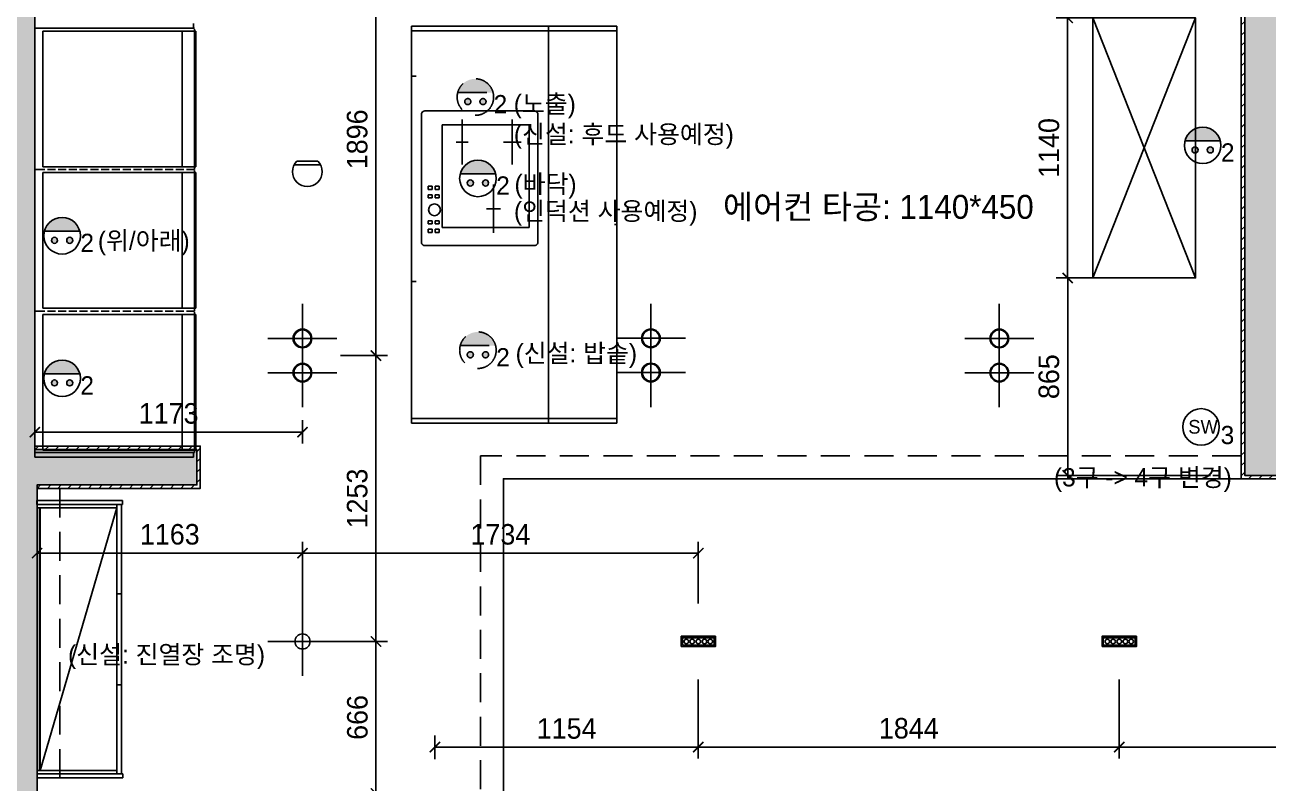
# Model space of a CAD drawing. Header units: millimetres. Extents: x -551172 to 227904, y -3435 to 261611.
# Drawn here: x 172852 to 178298, y 86302 to 89625 of the extents above; entities that cross this region are included whole.
import ezdxf

# ---------------------------------------------------------------- set-up
doc = ezdxf.new("R2010")
doc.units = ezdxf.units.MM
doc.header["$LTSCALE"] = 100
doc.header["$PDMODE"] = 3
doc.linetypes.add('HIDDENX2', pattern=[19.05, 12.7, -6.35])
doc.layers.get('DEFPOINTS').update_dxf_attribs({"color": 248})
for name, color, linetype in [('3TI-CE-LIGHT', 6, 'Continuous'), ('C-LIGHT', 5, 'Continuous'), ('C-LIGHT(IN)', 10, 'HIDDENX2'), ('E-DIM(IN)', 14, 'Continuous'), ('F-HAT', 251, 'Continuous'), ('F-LEVEL', 7, 'Continuous'), ('F-TEXT @ 1', 3, 'Continuous'), ('F-WALL1', 2, 'Continuous'), ('F-WALL2', 3, 'Continuous'), ('전기', 7, 'Continuous')]:
    doc.layers.add(name, color=color, linetype=linetype)
doc.styles.add('YOURNAME', font='HYWULM.TTF')
doc.styles.add('휴먼엑스포', font='Expo M.ttf')
doc.dimstyles.new('YOURNAME-50', dxfattribs={"dimscale": 50, "dimtxt": 1.8, "dimasz": 0.9, "dimexe": 1, "dimexo": 3, "dimgap": 0.7, "dimtad": 1, "dimdec": 0, "dimzin": 0, "dimdsep": 46, "dimtxsty": 'YOURNAME', "dimblk": 'ARCHTICK', "dimcen": 0, "dimclrd": 1, "dimclre": 1, "dimclrt": 7, "dimadec": 0, "dimazin": 0, "dimtfac": 1, "dimtdec": 0, "dimtix": 1, "dimtmove": 2, "dimatfit": 3, "dimldrblk": 'ARCHTICK', "dimfxl": 0, "dimtolj": 1, "dimtzin": 0, "dimarcsym": 0})

# ---------------------------------------------------------------- blocks, each defined once
blk = doc.blocks.new('_ArchTick')
at = {"color": 0, "linetype": 'ByBlock', "const_width": 0.15}
blk.add_lwpolyline([(-0.5, -0.5), (0.5, 0.5)], dxfattribs=at)
blk = doc.blocks.new('*D417')
at = {"layer": 'DEFPOINTS', "color": 0}
for p in [(177646, 86906.3), (179490.1, 86906.3), (177646, 86460)]:
    blk.add_point(p, dxfattribs=at)
at = {"layer": 'E-DIM(IN)', "lineweight": -2}
for p, q in [((177646, 86756.3), (177646, 86410)), ((179490.1, 86756.3), (179490.1, 86410)), ((179490.1, 86460), (177646, 86460))]:
    blk.add_line(p, q, dxfattribs=at)
at = {"layer": 'E-DIM(IN)', "lineweight": -2, "xscale": 45, "yscale": 45, "zscale": 45, "rotation": 180}
blk.add_blockref('_ArchTick', (177646, 86460), dxfattribs=at)
at = {"layer": 'E-DIM(IN)', "lineweight": -2, "xscale": 45, "yscale": 45, "zscale": 45}
blk.add_blockref('_ArchTick', (179490.1, 86460), dxfattribs=at)
at = {"layer": 'E-DIM(IN)', "color": 7, "insert": (178568.1, 86541.8), "char_height": 90, "attachment_point": 5, "style": 'YOURNAME'}
blk.add_mtext('\\A1;1844', dxfattribs=at)
blk = doc.blocks.new('*D418')
at = {"layer": 'DEFPOINTS', "color": 0}
for p in [(175802.1, 86906.3), (177646, 86906.3), (175802.1, 86460)]:
    blk.add_point(p, dxfattribs=at)
at = {"layer": 'E-DIM(IN)', "lineweight": -2}
for p, q in [((175802.1, 86756.3), (175802.1, 86410)), ((177646, 86756.3), (177646, 86410)), ((177646, 86460), (175802.1, 86460))]:
    blk.add_line(p, q, dxfattribs=at)
at = {"layer": 'E-DIM(IN)', "lineweight": -2, "xscale": 45, "yscale": 45, "zscale": 45, "rotation": 180}
blk.add_blockref('_ArchTick', (175802.1, 86460), dxfattribs=at)
at = {"layer": 'E-DIM(IN)', "lineweight": -2, "xscale": 45, "yscale": 45, "zscale": 45}
blk.add_blockref('_ArchTick', (177646, 86460), dxfattribs=at)
at = {"layer": 'E-DIM(IN)', "color": 7, "insert": (176724.1, 86541.8), "char_height": 90, "attachment_point": 5, "style": 'YOURNAME'}
blk.add_mtext('\\A1;1844', dxfattribs=at)
blk = doc.blocks.new('*D419')
at = {"layer": 'DEFPOINTS', "color": 0}
for p in [(175802.1, 86906.3), (174648.6, 86460), (174648.6, 86256.8)]:
    blk.add_point(p, dxfattribs=at)
at = {"layer": 'E-DIM(IN)', "lineweight": -2}
for p, q in [((175802.1, 86756.3), (175802.1, 86410)), ((174648.6, 86406.8), (174648.6, 86510)), ((175802.1, 86460), (174648.6, 86460))]:
    blk.add_line(p, q, dxfattribs=at)
at = {"layer": 'E-DIM(IN)', "lineweight": -2, "xscale": 45, "yscale": 45, "zscale": 45, "rotation": 180}
blk.add_blockref('_ArchTick', (174648.6, 86460), dxfattribs=at)
at = {"layer": 'E-DIM(IN)', "lineweight": -2, "xscale": 45, "yscale": 45, "zscale": 45}
blk.add_blockref('_ArchTick', (175802.1, 86460), dxfattribs=at)
at = {"layer": 'E-DIM(IN)', "color": 7, "insert": (175225.4, 86540.9), "char_height": 90, "attachment_point": 5, "style": 'YOURNAME'}
blk.add_mtext('\\A1;1154', dxfattribs=at)
blk = doc.blocks.new('*D420')
at = {"layer": 'DEFPOINTS', "color": 0}
for p in [(174084.6, 88175.8), (174390, 88175.8), (174068.1, 86922.8)]:
    blk.add_point(p, dxfattribs=at)
at = {"layer": 'E-DIM(IN)', "lineweight": -2}
for p, q in [((174234.6, 88175.8), (174440, 88175.8)), ((174390, 86922.8), (174390, 88175.8)), ((174218.1, 86922.8), (174440, 86922.8))]:
    blk.add_line(p, q, dxfattribs=at)
at = {"layer": 'E-DIM(IN)', "lineweight": -2, "xscale": 45, "yscale": 45, "zscale": 45}
for p, rotation in [((174390, 88175.8), 90), ((174390, 86922.8), 270)]:
    blk.add_blockref('_ArchTick', p, dxfattribs=dict(at, rotation=rotation))
at = {"layer": 'E-DIM(IN)', "color": 7, "insert": (174308.2, 87549.3), "char_height": 90, "attachment_point": 5, "rotation": 90, "style": 'YOURNAME'}
blk.add_mtext('\\A1;1253', dxfattribs=at)
blk = doc.blocks.new('*D421')
at = {"layer": 'DEFPOINTS', "color": 0}
for p in [(174068.1, 86922.8), (174390, 86256.8), (174512.1, 86256.8)]:
    blk.add_point(p, dxfattribs=at)
at = {"layer": 'E-DIM(IN)', "lineweight": -2}
for p, q in [((174218.1, 86922.8), (174440, 86922.8)), ((174390, 86922.8), (174390, 86256.8)), ((174362.1, 86256.8), (174340, 86256.8))]:
    blk.add_line(p, q, dxfattribs=at)
at = {"layer": 'E-DIM(IN)', "lineweight": -2, "xscale": 45, "yscale": 45, "zscale": 45}
for p, rotation in [((174390, 86922.8), 90), ((174390, 86256.8), 270)]:
    blk.add_blockref('_ArchTick', p, dxfattribs=dict(at, rotation=rotation))
at = {"layer": 'E-DIM(IN)', "color": 7, "insert": (174309, 86589.8), "char_height": 90, "attachment_point": 5, "rotation": 90, "style": 'YOURNAME'}
blk.add_mtext('\\A1;666', dxfattribs=at)
blk = doc.blocks.new('*D422')
at = {"layer": 'DEFPOINTS', "color": 0}
for p in [(175802.1, 87310), (174068.1, 86922.8), (175802.1, 86939.3)]:
    blk.add_point(p, dxfattribs=at)
at = {"layer": 'E-DIM(IN)', "lineweight": -2}
for p, q in [((174068.1, 87072.8), (174068.1, 87360)), ((175802.1, 87089.3), (175802.1, 87360)), ((174068.1, 87310), (175802.1, 87310))]:
    blk.add_line(p, q, dxfattribs=at)
at = {"layer": 'E-DIM(IN)', "lineweight": -2, "xscale": 45, "yscale": 45, "zscale": 45, "rotation": 180}
blk.add_blockref('_ArchTick', (174068.1, 87310), dxfattribs=at)
at = {"layer": 'E-DIM(IN)', "lineweight": -2, "xscale": 45, "yscale": 45, "zscale": 45}
blk.add_blockref('_ArchTick', (175802.1, 87310), dxfattribs=at)
at = {"layer": 'E-DIM(IN)', "color": 7, "insert": (174935.1, 87391.8), "char_height": 90, "attachment_point": 5, "style": 'YOURNAME'}
blk.add_mtext('\\A1;1734', dxfattribs=at)
blk = doc.blocks.new('*D423')
at = {"layer": 'DEFPOINTS', "color": 0}
for p in [(174219.3, 90071.4), (174390, 90071.4), (174084.6, 88175.8)]:
    blk.add_point(p, dxfattribs=at)
at = {"layer": 'E-DIM(IN)', "lineweight": -2}
for p, q in [((174369.3, 90071.4), (174440, 90071.4)), ((174390, 88175.8), (174390, 90071.4)), ((174234.6, 88175.8), (174440, 88175.8))]:
    blk.add_line(p, q, dxfattribs=at)
at = {"layer": 'E-DIM(IN)', "lineweight": -2, "xscale": 45, "yscale": 45, "zscale": 45}
for p, rotation in [((174390, 90071.4), 90), ((174390, 88175.8), 270)]:
    blk.add_blockref('_ArchTick', p, dxfattribs=dict(at, rotation=rotation))
at = {"layer": 'E-DIM(IN)', "color": 7, "insert": (174308.1, 89123.6), "char_height": 90, "attachment_point": 5, "rotation": 90, "style": 'YOURNAME'}
blk.add_mtext('\\A1;1896', dxfattribs=at)
blk = doc.blocks.new('*D425')
at = {"layer": 'DEFPOINTS', "color": 0}
for p in [(172895.6, 88075.8), (174068.1, 88043.3), (172895.6, 87840)]:
    blk.add_point(p, dxfattribs=at)
at = {"layer": 'E-DIM(IN)', "lineweight": -2}
for p, q in [((172895.6, 87925.8), (172895.6, 87790)), ((174068.1, 87893.3), (174068.1, 87790)), ((174068.1, 87840), (172895.6, 87840))]:
    blk.add_line(p, q, dxfattribs=at)
at = {"layer": 'E-DIM(IN)', "lineweight": -2, "xscale": 45, "yscale": 45, "zscale": 45, "rotation": 180}
blk.add_blockref('_ArchTick', (172895.6, 87840), dxfattribs=at)
at = {"layer": 'E-DIM(IN)', "lineweight": -2, "xscale": 45, "yscale": 45, "zscale": 45}
blk.add_blockref('_ArchTick', (174068.1, 87840), dxfattribs=at)
at = {"layer": 'E-DIM(IN)', "color": 7, "insert": (173481.9, 87921.8), "char_height": 90, "attachment_point": 5, "style": 'YOURNAME'}
blk.add_mtext('\\A1;1173', dxfattribs=at)
blk = doc.blocks.new('*D431')
at = {"layer": 'DEFPOINTS', "color": 0}
for p in [(177755.6, 89655.8), (177420, 88515.8), (177755.6, 88515.8)]:
    blk.add_point(p, dxfattribs=at)
at = {"layer": 'E-DIM(IN)', "lineweight": -2}
for p, q in [((177605.6, 89655.8), (177370, 89655.8)), ((177420, 89655.8), (177420, 88515.8)), ((177605.6, 88515.8), (177370, 88515.8))]:
    blk.add_line(p, q, dxfattribs=at)
at = {"layer": 'E-DIM(IN)', "lineweight": -2, "xscale": 45, "yscale": 45, "zscale": 45}
for p, rotation in [((177420, 89655.8), 90), ((177420, 88515.8), 270)]:
    blk.add_blockref('_ArchTick', p, dxfattribs=dict(at, rotation=rotation))
at = {"layer": 'E-DIM(IN)', "color": 7, "insert": (177338.2, 89085.8), "char_height": 90, "attachment_point": 5, "rotation": 90, "style": 'YOURNAME'}
blk.add_mtext('\\A1;1140', dxfattribs=at)
blk = doc.blocks.new('*D432')
at = {"layer": 'DEFPOINTS', "color": 0}
for p in [(177755.6, 88515.8), (177420.1, 87650.8), (178195.6, 87650.8)]:
    blk.add_point(p, dxfattribs=at)
at = {"layer": 'E-DIM(IN)', "lineweight": -2}
for p, q in [((177605.6, 88515.8), (177370.1, 88515.8)), ((177420.1, 88515.8), (177420.1, 87650.8)), ((178045.6, 87650.8), (177370.1, 87650.8))]:
    blk.add_line(p, q, dxfattribs=at)
at = {"layer": 'E-DIM(IN)', "lineweight": -2, "xscale": 45, "yscale": 45, "zscale": 45}
for p, rotation in [((177420.1, 88515.8), 90), ((177420.1, 87650.8), 270)]:
    blk.add_blockref('_ArchTick', p, dxfattribs=dict(at, rotation=rotation))
at = {"layer": 'E-DIM(IN)', "color": 7, "insert": (177338.1, 88083.3), "char_height": 90, "attachment_point": 5, "rotation": 90, "style": 'YOURNAME'}
blk.add_mtext('\\A1;865', dxfattribs=at)
blk = doc.blocks.new('*D594')
at = {"layer": 'DEFPOINTS', "color": 0}
for p in [(172905.6, 87310), (172905.6, 86922.8), (174068.1, 86922.8)]:
    blk.add_point(p, dxfattribs=at)
at = {"layer": 'E-DIM(IN)', "lineweight": -2}
for p, q in [((172905.6, 87072.8), (172905.6, 87360)), ((174068.1, 87072.8), (174068.1, 87360)), ((174068.1, 87310), (172905.6, 87310))]:
    blk.add_line(p, q, dxfattribs=at)
at = {"layer": 'E-DIM(IN)', "lineweight": -2, "xscale": 45, "yscale": 45, "zscale": 45, "rotation": 180}
blk.add_blockref('_ArchTick', (172905.6, 87310), dxfattribs=at)
at = {"layer": 'E-DIM(IN)', "lineweight": -2, "xscale": 45, "yscale": 45, "zscale": 45}
blk.add_blockref('_ArchTick', (174068.1, 87310), dxfattribs=at)
at = {"layer": 'E-DIM(IN)', "color": 7, "insert": (173486.9, 87391.9), "char_height": 90, "attachment_point": 5, "style": 'YOURNAME'}
blk.add_mtext('\\A1;1163', dxfattribs=at)

msp = doc.modelspace()

# ---------------------------------------------------------------- hatches: boundary and pattern name
at = {"layer": 'C-LIGHT(IN)', "ltscale": 0.1}
h = msp.add_hatch(color=256, dxfattribs=at)
h.dxf.hatch_style = 1
h.paths.add_polyline_path([(174748.1, 89328.8, -0.341999), (174825.6, 89388.8, -0.341999), (174903.1, 89328.8)])
h.paths.add_polyline_path([(174792.3, 89302.1, -1), (174792.3, 89275.4, -1)])
h.paths.add_polyline_path([(174858.9, 89302.1, -1), (174858.9, 89275.4, -1)])
h = msp.add_hatch(color=256, dxfattribs=at)
h.dxf.hatch_style = 1
h.paths.add_polyline_path([(174759.2, 88219.4, -0.341999), (174836.7, 88279.4, -0.341999), (174914.1, 88219.4)])
h.paths.add_polyline_path([(174803.3, 88192.8, -1), (174803.3, 88166.1, -1)])
h.paths.add_polyline_path([(174870, 88192.8, -1), (174870, 88166.1, -1)])
at = {"layer": 'F-HAT'}
h = msp.add_hatch(color=256, dxfattribs=at)
h.dxf.hatch_style = 1
h.paths.add_polyline_path([(171200.6, 91301.8), (171242.1, 91616.8), (169842.1, 91616.8), (169842.1, 93089.8), (170417.1, 93089.8), (170417.1, 93320.8), (169642.1, 93320.8), (169642.1, 79859.8), (170676.6, 79859.8), (170676.6, 80052.8), (169906.6, 80052.8), (169906.6, 81641.8), (170689.6, 81641.8), (170689.6, 81891.8), (169929.6, 81891.8), (169929.6, 86096.8), (171020.6, 86096.8), (171020.6, 86256.8), (169929.6, 86256.8), (169929.6, 88346.8), (171270.6, 88346.8), (171270.6, 88496.8), (169890.6, 88496.8), (169890.6, 91301.8)])
h.paths.add_polyline_path([(172733.6, 91301.8), (172733.6, 88496.8), (172058.6, 88496.8), (172058.6, 88346.8), (172733.6, 88346.8), (172733.6, 86256.8), (171870.6, 86256.8), (171870.6, 86096.8), (173420.6, 86096.8), (173420.6, 86256.8), (172905.6, 86256.8), (172905.6, 87608.8), (173605.6, 87608.8), (173605.6, 87763.8), (172895.6, 87763.8), (172895.6, 91300.8), (173685.6, 91300.8), (173685.6, 91915.8), (172900.6, 91915.8), (172900.6, 93120.8), (173660.6, 93120.8), (173660.6, 93320.8), (172034.6, 93320.8), (172034.6, 93089.8), (172744.6, 93089.8), (172744.6, 92186.8), (172002.1, 92186.8), (172002.1, 91616.8), (172043.6, 91301.8)])
h.paths.add_polyline_path([(172152.1, 91616.8), (172152.1, 92036.8), (172744.6, 92036.8), (172744.6, 91616.8)], flags=16)
h.paths.add_polyline_path([(172900.6, 91450.8), (172900.6, 91765.8), (173535.6, 91765.8), (173535.6, 91450.8)], flags=16)
h.paths.add_polyline_path([(174648.6, 86256.8), (174375.6, 86256.8), (174375.6, 86096.8), (174420.6, 86096.8), (174420.6, 81891.8), (173988.6, 81891.8), (173988.6, 81641.8), (174648.6, 81641.8), (174648.6, 81836.8)])
h.paths.add_polyline_path([(174601.6, 80059.8), (174601.6, 80694.8), (174406.6, 80694.8), (174406.6, 80402.8), (174406.6, 80059.8), (174396.6, 80059.8), (174396.6, 79859.8), (175111.6, 79859.8), (175111.6, 80059.8)])
h.paths.add_polyline_path([(180195.6, 80469.8), (180700.6, 80469.8), (180700.6, 80724.8), (180195.6, 80724.8), (180195.6, 85991.8), (182135.6, 85991.8), (182135.6, 85371.8), (182285.6, 85371.8), (182285.6, 85689.8), (182600.6, 85689.8), (182600.6, 85847.8), (182320.6, 85847.8), (182320.6, 86194.8), (180004.6, 86194.8), (180004.6, 80059.8), (179494.6, 80059.8), (179494.6, 79859.8), (180195.6, 79859.8), (180195.6, 80044.8)])
h.paths.add_polyline_path([(180195.6, 80044.8), (180195.6, 79859.8), (181840.6, 79859.8, 0.191132), (183208.8, 80469.8), (182995.6, 80469.8), (182973.9, 80469.8, -0.151278), (181840.6, 80044.8)])
h.paths.add_polyline_path([(184198.6, 80469.8), (184198.6, 80669.8), (183685.6, 80669.8), (183685.6, 85689.8), (183730.6, 85689.8), (183730.6, 85847.8), (183450.6, 85847.8), (183450.6, 85689.8), (183495.6, 85689.8), (183495.6, 80724.8), (182995.6, 80724.8), (182995.6, 80469.8)])
h.paths.add_polyline_path([(187180.6, 80469.8), (187180.6, 89425.8), (184290.6, 89425.8), (184290.6, 88310.8), (184205.6, 88310.8), (184205.6, 88150.8), (184290.6, 88150.8), (184290.6, 87350.8), (184450.6, 87350.8), (184450.6, 89200.8), (186980.6, 89200.8), (186980.6, 87505.8), (185235.6, 87505.8), (185235.6, 87350.8), (186165.6, 87350.8), (186165.6, 86142.8), (184900.6, 86142.8), (184900.6, 85847.8), (184580.6, 85847.8), (184580.6, 85689.8), (184895.6, 85689.8), (184895.6, 85364.8), (185048.6, 85364.8), (185048.6, 85984.8), (186988.6, 85984.8), (186988.6, 80669.8), (186478.6, 80669.8), (186478.6, 80469.8)])
h.paths.add_polyline_path([(186320.6, 86142.8), (186320.6, 87350.8), (186980.6, 87350.8), (186980.6, 86142.8)], flags=16)
h.paths.add_polyline_path([(180785.6, 87650.8), (180785.6, 87805.8), (178380.6, 87805.8), (178380.6, 92845.8), (178890.6, 92845.8), (178890.6, 93045.8), (178380.6, 93045.8), (178380.6, 93320.8), (177665.6, 93320.8), (177665.6, 93120.8), (178200.6, 93120.8), (178200.6, 90795.8), (177800.6, 90795.8), (177800.6, 90550.8), (178195.6, 90550.8), (178195.6, 87650.8)])
h.paths.add_polyline_path([(181875.6, 88310.8), (181875.6, 91102.8), (182645.6, 91102.8), (182645.6, 93045.8), (181405.6, 93045.8), (181405.6, 92845.8), (182437.6, 92845.8), (182437.6, 91575.8), (181685.6, 91575.8), (181685.6, 87805.8), (181635.6, 87805.8), (181635.6, 87650.8), (181870.6, 87650.8), (181870.6, 88150.8), (182290.6, 88150.8), (182290.6, 88310.8)])
h.paths.add_polyline_path([(181875.6, 91202.8), (181875.6, 91475.8), (182437.6, 91475.8), (182437.6, 91202.8)], flags=16)
h.paths.add_polyline_path([(184290.6, 90422.8), (184550.6, 90422.8), (184550.6, 91232.8), (184290.6, 91232.8)])
h.paths.add_polyline_path([(176170.6, 91300.8), (176170.6, 90550.8), (176440.6, 90550.8), (176440.6, 91640.8), (175170.6, 91640.8), (175170.6, 91300.8)])
h = msp.add_hatch(dxfattribs=at)
h.set_pattern_fill('ANSI31', color=256, scale=10)
h.set_pattern_definition([(45, (25200, 0), (-22.4506403, 22.4506403), [])])
h.paths.add_polyline_path([(180790.6, 87650.8), (178195.6, 87650.8), (178195.6, 90550.8), (177800.6, 90550.8), (177800.6, 90535.8), (178180.6, 90535.8), (178180.6, 87635.8), (180790.6, 87635.8)])
h = msp.add_hatch(dxfattribs=at)
h.set_pattern_fill('ANSI31', color=256, scale=10)
h.paths.add_polyline_path([(173540.6, 87778.8), (172895.6, 87778.8), (172895.6, 87763.8), (173540.6, 87763.8)])
h.paths.add_polyline_path([(173540.6, 87778.8), (173540.6, 87763.8), (173595.6, 87763.8), (173595.6, 87766.3), (173595.6, 87778.8)], flags=17)
h.paths.add_polyline_path([(173600.6, 87778.8), (173595.6, 87778.8), (173595.6, 87763.8), (173600.6, 87763.8)], flags=17)
h.paths.add_polyline_path([(173620.6, 87778.8), (173600.6, 87778.8), (173600.6, 87763.8), (173605.6, 87763.8), (173605.6, 87608.8), (172905.6, 87608.8), (172905.6, 87593.8), (173620.6, 87593.8)])
at = {"layer": '전기'}
h = msp.add_hatch(color=256, dxfattribs=at)
h.dxf.hatch_style = 1
h.paths.add_polyline_path([(177934, 89117.1, -0.341999), (178011.5, 89177.1, -0.341999), (178089, 89117.1)])
h.paths.add_polyline_path([(177978.2, 89090.4, -1), (177978.2, 89063.8, -1)])
h.paths.add_polyline_path([(178044.8, 89090.4, -1), (178044.8, 89063.8, -1)])
h = msp.add_hatch(color=256, dxfattribs=at)
h.dxf.hatch_style = 1
h.paths.add_polyline_path([(174759.2, 88972.2, -0.341999), (174836.7, 89032.2, -0.341999), (174914.1, 88972.2)])
h.paths.add_polyline_path([(174803.3, 88945.6, -1), (174803.3, 88918.9, -1)])
h.paths.add_polyline_path([(174870, 88945.6, -1), (174870, 88918.9, -1)])
h = msp.add_hatch(color=256, dxfattribs=at)
h.dxf.hatch_style = 1
h.paths.add_polyline_path([(172937.8, 88720.8, -0.341999), (173015.3, 88780.8, -0.341999), (173092.7, 88720.8)])
h.paths.add_polyline_path([(172981.9, 88694.1, -1), (172981.9, 88667.5, -1)])
h.paths.add_polyline_path([(173048.6, 88694.1, -1), (173048.6, 88667.5, -1)])
h = msp.add_hatch(color=256, dxfattribs=at)
h.dxf.hatch_style = 1
h.paths.add_polyline_path([(172937.8, 88096.2, -0.341999), (173015.3, 88156.2, -0.341999), (173092.7, 88096.2)])
h.paths.add_polyline_path([(172981.9, 88069.6, -1), (172981.9, 88042.9, -1)])
h.paths.add_polyline_path([(173048.6, 88069.6, -1), (173048.6, 88042.9, -1)])

# ---------------------------------------------------------------- linework, layer by layer
at = {"layer": '3TI-CE-LIGHT', "color": 1}
for p, q in [((174147.8, 89011.4), (174031.1, 89011.4)), ((174068.1, 88250.8), (174068.1, 88402)), ((175594.4, 88251.4), (175594.4, 88402.6)), ((177120.6, 88250.8), (177120.6, 88402)), ((174068.1, 88250.8), (173916.9, 88250.8)), ((174068.1, 88100.8), (174068.1, 88252)), ((174068.1, 88250.8), (174219.3, 88250.8)), ((174068.1, 88250.8), (174068.1, 88099.6)), ((175594.4, 88251.4), (175443.2, 88251.4)), ((175594.4, 88101.4), (175594.4, 88252.6)), ((175594.4, 88251.4), (175745.6, 88251.4)), ((175594.4, 88251.4), (175594.4, 88100.2)), ((177120.6, 88250.8), (176969.4, 88250.8)), ((177120.6, 88100.8), (177120.6, 88252)), ((177120.6, 88250.8), (177271.8, 88250.8)), ((177120.6, 88250.8), (177120.6, 88099.6)), ((174068.1, 88100.8), (173916.9, 88100.8)), ((174068.1, 88100.8), (174219.3, 88100.8)), ((174068.1, 88100.8), (174068.1, 87949.6)), ((175594.4, 88101.4), (175443.2, 88101.4)), ((175594.4, 88101.4), (175745.6, 88101.4)), ((175594.4, 88101.4), (175594.4, 87950.2)), ((177120.6, 88100.8), (176969.4, 88100.8)), ((177120.6, 88100.8), (177271.8, 88100.8)), ((177120.6, 88100.8), (177120.6, 87949.6)), ((174068.1, 86922.8), (174068.1, 87074)), ((174068.1, 86922.8), (173916.9, 86922.8)), ((174068.1, 86922.8), (174219.3, 86922.8)), ((174068.1, 86922.8), (174068.1, 86771.6))]:
    msp.add_line(p, q, dxfattribs=at)
for points in [[(175732.1, 86906.3), (175872.1, 86906.3), (175872.1, 86939.3), (175732.1, 86939.3)], [(177576, 86906.3), (177716, 86906.3), (177716, 86939.3), (177576, 86939.3)]]:
    msp.add_lwpolyline(points, close=True, dxfattribs=at)
for centre in [(174068.1, 88250.8), (175594.4, 88251.4), (177120.6, 88250.8), (174068.1, 88100.8), (175594.4, 88101.4), (177120.6, 88100.8)]:
    msp.add_circle(centre, 37.5, dxfattribs=at)
at = {"layer": 'C-LIGHT'}
msp.add_line((174136.1, 89027.7), (174042.8, 89027.7), dxfattribs=at)
for points in [[(175727.1, 86900.3), (175877.1, 86900.3), (175877.1, 86945.3), (175727.1, 86945.3)], [(177571, 86900.3), (177721, 86900.3), (177721, 86945.3), (177571, 86945.3)]]:
    msp.add_lwpolyline(points, close=True, dxfattribs=at)
for centre, radius in [((174068.1, 88250.8), 41), ((175594.4, 88251.4), 41), ((177120.6, 88250.8), 41), ((174068.1, 88100.8), 41), ((175594.4, 88101.4), 41), ((177120.6, 88100.8), 41), ((174068.1, 86922.8), 33), ((175749.8, 86922.8), 10), ((175775.2, 86922.8), 10), ((175802.1, 86922.8), 10), ((175829, 86922.8), 10), ((175854.5, 86922.8), 10), ((177593.6, 86922.8), 10), ((177619.1, 86922.8), 10), ((177646, 86922.8), 10), ((177672.9, 86922.8), 10), ((177698.4, 86922.8), 10)]:
    msp.add_circle(centre, radius, dxfattribs=at)
msp.add_arc((174089.4, 88982), 65.3, 135.573, 44.427, dxfattribs=at)
at = {"layer": 'C-LIGHT(IN)', "ltscale": 0.1}
for p, q in [((174748.1, 89328.8), (174903.1, 89328.8)), ((174759.2, 88219.4), (174914.1, 88219.4)), ((173005.6, 87593.8), (173005.6, 86271.8))]:
    msp.add_line(p, q, dxfattribs=at)
msp.add_lwpolyline([(178180.6, 87735.8), (174848.6, 87735.8), (174848.6, 86256.8)], dxfattribs=at)
for centre, radius in [((174825.6, 89308.8), 80), ((174792.3, 89288.8), 13.3), ((174858.9, 89288.8), 13.3), ((174836.7, 88199.4), 80), ((174803.3, 88179.4), 13.3), ((174870, 88179.4), 13.3)]:
    msp.add_circle(centre, radius, dxfattribs=at)
at = {"layer": 'F-HAT'}
for p, q in [((172895.6, 89630.8), (172895.6, 89610.8)), ((172895.6, 89610.8), (172895.6, 88990.8)), ((172940, 89610.8), (172895.6, 89610.8)), ((172895.6, 89610.8), (173590.6, 89610.8)), ((173600.6, 89597.8), (172930.6, 89597.8)), ((172930.6, 89597.8), (172930.6, 89002.8)), ((172986.6, 89610.8), (172951.6, 89610.8)), ((173033.3, 89610.8), (172998.3, 89610.8)), ((173080, 89610.8), (173045, 89610.8)), ((173126.6, 89610.8), (173091.6, 89610.8)), ((173174.2, 89610.8), (173139.2, 89610.8)), ((173220.9, 89610.8), (173185.9, 89610.8)), ((173267.5, 89610.8), (173232.5, 89610.8)), ((173315.6, 89610.8), (173280.6, 89610.8)), ((173362.3, 89610.8), (173327.3, 89610.8)), ((173409, 89610.8), (173374, 89610.8)), ((173455.6, 89610.8), (173420.6, 89610.8)), ((173502.3, 89610.8), (173467.3, 89610.8)), ((173549, 89610.8), (173514, 89610.8)), ((173540.6, 89002.8), (173540.6, 89597.8)), ((173595.6, 89610.8), (173560.6, 89610.8)), ((173590.6, 89630.8), (173590.6, 89610.8)), ((173595.6, 89588.1), (173595.6, 89606.7)), ((173595.6, 89002.8), (173595.6, 89597.8)), ((173600.6, 89002.8), (173600.6, 89597.8)), ((174545.6, 89599.8), (174545.6, 89619.8)), ((175445.6, 89619.8), (174545.6, 89619.8)), ((174545.6, 89619.8), (175145.6, 89619.8)), ((174545.6, 87879.8), (174545.6, 89619.8)), ((174545.6, 89599.8), (174545.6, 89399.8)), ((174565.6, 89599.8), (174545.6, 89599.8)), ((174545.6, 89599.8), (175445.6, 89599.8)), ((175145.6, 89619.8), (175445.6, 89619.8)), ((175145.6, 87879.8), (175145.6, 89619.8)), ((175145.6, 89619.8), (175145.6, 87879.8)), ((175145.6, 89571.8), (175145.6, 89619.8)), ((175145.6, 89599.8), (175145.6, 89399.8)), ((175145.6, 88749.8), (175145.6, 89599.8)), ((175445.6, 89599.8), (175435.6, 89599.8)), ((175445.6, 89619.8), (175445.6, 87879.8)), ((175445.6, 89599.8), (175445.6, 89619.8)), ((175445.6, 88749.8), (175445.6, 89599.8)), ((173595.6, 89565.4), (173595.6, 89584)), ((173595.6, 89540.6), (173595.6, 89559.2)), ((173595.6, 89517.8), (173595.6, 89536.4)), ((173595.6, 89493), (173595.6, 89511.6)), ((173595.6, 89468.2), (173595.6, 89486.8)), ((173595.6, 89443.4), (173595.6, 89462)), ((173595.6, 89418.6), (173595.6, 89437.2)), ((173595.6, 89393.8), (173595.6, 89412.4)), ((173595.6, 89369), (173595.6, 89387.6)), ((174545.6, 89399.8), (174565.6, 89399.8)), ((174545.6, 89399.8), (174545.6, 88499.8)), ((174565.6, 89399.8), (174545.6, 89399.8)), ((175145.6, 89399.8), (175145.6, 88499.8)), ((173595.6, 89346.2), (173595.6, 89364.8)), ((173595.6, 89321.4), (173595.6, 89340)), ((173595.6, 89296.6), (173595.6, 89315.2)), ((173595.6, 89271.8), (173595.6, 89290.4)), ((173595.6, 89247), (173595.6, 89265.6)), ((173595.6, 89220.7), (173595.6, 89239.3)), ((173595.6, 89192.5), (173595.6, 89211.1)), ((174589.6, 89236.7), (174589.1, 89232.8)), ((174589.1, 88672.8), (174589.1, 89232.8)), ((174591.1, 89240.3), (174589.6, 89236.7)), ((174593.5, 89243.4), (174591.1, 89240.3)), ((174596.6, 89245.8), (174593.5, 89243.4)), ((174600.2, 89247.3), (174596.6, 89245.8)), ((174604.1, 89247.8), (174600.2, 89247.3)), ((174604.1, 89247.8), (175084.1, 89247.8)), ((174767.5, 89209.8), (174767.5, 89012.7)), ((174986.9, 89209.8), (174986.9, 89012.7)), ((175087.9, 89247.3), (175084.1, 89247.8)), ((175091.6, 89245.8), (175087.9, 89247.3)), ((175094.7, 89243.4), (175091.6, 89245.8)), ((175097.1, 89240.3), (175094.7, 89243.4)), ((175098.6, 89236.7), (175097.1, 89240.3)), ((175099.1, 89232.8), (175098.6, 89236.7)), ((175099.1, 89232.8), (175099.1, 88672.8)), ((173595.6, 89163.6), (173595.6, 89182.2)), ((173595.6, 89136.5), (173595.6, 89155.1)), ((174680.6, 89187.8), (175060.6, 89187.8)), ((174680.6, 88737.8), (174680.6, 89187.8)), ((175060.6, 89187.8), (175060.6, 88737.8)), ((173595.6, 89111.7), (173595.6, 89130.3)), ((173595.6, 89086.9), (173595.6, 89105.5)), ((174793.5, 89111.2), (174741.4, 89111.2)), ((175025.6, 89111.2), (174948.2, 89111.2)), ((173595.6, 89062.1), (173595.6, 89080.7)), ((173595.6, 89037.3), (173595.6, 89055.9)), ((172940, 88990.8), (172895.6, 88990.8)), ((172895.6, 88990.8), (172895.6, 88370.8)), ((172940, 88990.8), (172895.6, 88990.8)), ((172930.6, 89002.8), (173600.6, 89002.8)), ((172986.6, 88990.8), (172951.6, 88990.8)), ((172986.6, 88990.8), (172951.6, 88990.8)), ((173033.3, 88990.8), (172998.3, 88990.8)), ((173033.3, 88990.8), (172998.3, 88990.8)), ((173080, 88990.8), (173045, 88990.8)), ((173080, 88990.8), (173045, 88990.8)), ((173126.6, 88990.8), (173091.6, 88990.8)), ((173126.6, 88990.8), (173091.6, 88990.8)), ((173174.2, 88990.8), (173139.2, 88990.8)), ((173174.2, 88990.8), (173139.2, 88990.8)), ((173220.9, 88990.8), (173185.9, 88990.8)), ((173220.9, 88990.8), (173185.9, 88990.8)), ((173267.5, 88990.8), (173232.5, 88990.8)), ((173267.5, 88990.8), (173232.5, 88990.8)), ((173315.6, 88990.8), (173280.6, 88990.8)), ((173315.6, 88990.8), (173280.6, 88990.8)), ((173362.3, 88990.8), (173327.3, 88990.8)), ((173362.3, 88990.8), (173327.3, 88990.8)), ((173409, 88990.8), (173374, 88990.8)), ((173409, 88990.8), (173374, 88990.8)), ((173455.6, 88990.8), (173420.6, 88990.8)), ((173455.6, 88990.8), (173420.6, 88990.8)), ((173502.3, 88990.8), (173467.3, 88990.8)), ((173502.3, 88990.8), (173467.3, 88990.8)), ((173549, 88990.8), (173514, 88990.8)), ((173549, 88990.8), (173514, 88990.8)), ((173595.6, 88990.8), (173560.6, 88990.8)), ((173595.6, 88990.8), (173560.6, 88990.8)), ((173595.6, 89012.5), (173595.6, 89031.1)), ((173595.6, 88990.8), (173595.6, 89006.3)), ((173600.6, 88978.8), (172930.6, 88978.8)), ((172930.6, 88978.8), (172930.6, 88383.8)), ((173540.6, 88383.8), (173540.6, 88978.8)), ((173595.6, 88968.1), (173595.6, 88986.7)), ((173595.6, 88383.8), (173595.6, 88978.8)), ((173595.6, 88945.4), (173595.6, 88964)), ((173595.6, 88920.6), (173595.6, 88939.2)), ((173600.6, 88383.8), (173600.6, 88978.8)), ((173595.6, 88897.8), (173595.6, 88916.4)), ((173595.6, 88873), (173595.6, 88891.6)), ((174635.9, 88917.6), (174619.3, 88917.6)), ((174619.3, 88917.6), (174619.3, 88904)), ((174619.3, 88904), (174635.9, 88904)), ((174635.9, 88904), (174635.9, 88917.6)), ((174666.6, 88917.6), (174650, 88917.6)), ((174650, 88917.6), (174650, 88904)), ((174650, 88904), (174666.6, 88904)), ((174666.6, 88904), (174666.6, 88917.6)), ((174904.5, 88925.5), (174904.5, 88714.3)), ((173595.6, 88848.2), (173595.6, 88866.8)), ((173595.6, 88823.4), (173595.6, 88842)), ((174635.9, 88880.3), (174619.3, 88880.3)), ((174619.3, 88880.3), (174619.3, 88866.7)), ((174619.3, 88866.7), (174635.9, 88866.7)), ((174628.2, 88832.9), (174622.6, 88824.5)), ((174636.5, 88838.5), (174628.2, 88832.9)), ((174635.9, 88866.7), (174635.9, 88880.3)), ((174646.4, 88840.4), (174636.5, 88838.5)), ((174656.2, 88838.5), (174646.4, 88840.4)), ((174666.6, 88880.3), (174650, 88880.3)), ((174650, 88880.3), (174650, 88866.7)), ((174650, 88866.7), (174666.6, 88866.7)), ((174664.6, 88832.9), (174656.2, 88838.5)), ((174670.2, 88824.5), (174664.6, 88832.9)), ((174666.6, 88866.7), (174666.6, 88880.3)), ((173595.6, 88798.6), (173595.6, 88817.2)), ((173595.6, 88773.8), (173595.6, 88792.4)), ((174622.6, 88824.5), (174620.6, 88814.7)), ((174620.6, 88814.7), (174622.6, 88804.8)), ((174622.6, 88804.8), (174628.2, 88796.4)), ((174628.2, 88796.4), (174636.5, 88790.8)), ((174636.5, 88790.8), (174646.4, 88788.9)), ((174646.4, 88788.9), (174656.2, 88790.8)), ((174656.2, 88790.8), (174664.6, 88796.4)), ((174664.6, 88796.4), (174670.2, 88804.8)), ((174672.1, 88814.7), (174670.2, 88824.5)), ((174670.2, 88804.8), (174672.1, 88814.7)), ((174936.2, 88819.1), (174874.7, 88819.1)), ((173595.6, 88749), (173595.6, 88767.6)), ((173595.6, 88726.2), (173595.6, 88744.8)), ((173595.6, 88701.4), (173595.6, 88720)), ((174635.9, 88766.8), (174619.3, 88766.8)), ((174619.3, 88766.8), (174619.3, 88753.2)), ((174619.3, 88753.2), (174635.9, 88753.2)), ((174635.9, 88729.5), (174619.3, 88729.5)), ((174619.3, 88729.5), (174619.3, 88715.9)), ((174635.9, 88753.2), (174635.9, 88766.8)), ((174635.9, 88715.9), (174635.9, 88729.5)), ((174666.6, 88766.8), (174650, 88766.8)), ((174650, 88766.8), (174650, 88753.2)), ((174650, 88753.2), (174666.6, 88753.2)), ((174666.6, 88729.5), (174650, 88729.5)), ((174650, 88729.5), (174650, 88715.9)), ((174666.6, 88753.2), (174666.6, 88766.8)), ((174666.6, 88715.9), (174666.6, 88729.5)), ((174680.6, 88737.8), (175060.6, 88737.8)), ((175145.6, 87899.8), (175145.6, 88749.8)), ((175445.6, 88749.8), (175435.6, 88749.8)), ((175435.6, 88749.8), (175445.6, 88749.8)), ((175445.6, 87899.8), (175445.6, 88749.8)), ((173595.6, 88676.6), (173595.6, 88695.2)), ((173595.6, 88651.8), (173595.6, 88670.4)), ((174589.1, 88672.8), (174589.6, 88668.9)), ((174589.6, 88668.9), (174591.1, 88665.3)), ((174591.1, 88665.3), (174593.5, 88662.2)), ((174619.3, 88715.9), (174635.9, 88715.9)), ((174650, 88715.9), (174666.6, 88715.9)), ((175094.7, 88662.2), (175097.1, 88665.3)), ((175097.1, 88665.3), (175098.6, 88668.9)), ((175098.6, 88668.9), (175099.1, 88672.8)), ((173595.6, 88627), (173595.6, 88645.6)), ((173595.6, 88600.7), (173595.6, 88619.3)), ((174593.5, 88662.2), (174596.6, 88659.8)), ((174596.6, 88659.8), (174600.2, 88658.3)), ((174600.2, 88658.3), (174604.1, 88657.8)), ((175084.1, 88657.8), (174604.1, 88657.8)), ((175084.1, 88657.8), (175087.9, 88658.3)), ((175087.9, 88658.3), (175091.6, 88659.8)), ((175091.6, 88659.8), (175094.7, 88662.2)), ((173595.6, 88572.5), (173595.6, 88591.1)), ((173595.6, 88543.6), (173595.6, 88562.2)), ((173595.6, 88516.5), (173595.6, 88535.1)), ((173595.6, 88491.7), (173595.6, 88510.3)), ((174545.6, 88499.8), (174545.6, 87899.8)), ((174565.6, 88499.8), (174545.6, 88499.8)), ((174545.6, 88499.8), (174565.6, 88499.8)), ((175145.6, 88499.8), (175145.6, 87899.8)), ((173595.6, 88466.9), (173595.6, 88485.5)), ((173595.6, 88442.1), (173595.6, 88460.7)), ((173595.6, 88417.3), (173595.6, 88435.9)), ((173595.6, 88392.5), (173595.6, 88411.1)), ((172940, 88370.8), (172895.6, 88370.8)), ((172895.6, 88370.8), (172895.6, 87750.8)), ((172940, 88370.8), (172895.6, 88370.8)), ((172930.6, 88383.8), (173600.6, 88383.8)), ((173600.6, 88355.8), (172930.6, 88355.8)), ((172930.6, 88355.8), (172930.6, 87760.8)), ((172986.6, 88370.8), (172951.6, 88370.8)), ((172986.6, 88370.8), (172951.6, 88370.8)), ((173033.3, 88370.8), (172998.3, 88370.8)), ((173033.3, 88370.8), (172998.3, 88370.8)), ((173080, 88370.8), (173045, 88370.8)), ((173080, 88370.8), (173045, 88370.8)), ((173126.6, 88370.8), (173091.6, 88370.8)), ((173126.6, 88370.8), (173091.6, 88370.8)), ((173174.2, 88370.8), (173139.2, 88370.8)), ((173174.2, 88370.8), (173139.2, 88370.8)), ((173220.9, 88370.8), (173185.9, 88370.8)), ((173220.9, 88370.8), (173185.9, 88370.8)), ((173267.5, 88370.8), (173232.5, 88370.8)), ((173267.5, 88370.8), (173232.5, 88370.8)), ((173315.6, 88370.8), (173280.6, 88370.8)), ((173315.6, 88370.8), (173280.6, 88370.8)), ((173362.3, 88370.8), (173327.3, 88370.8)), ((173362.3, 88370.8), (173327.3, 88370.8)), ((173409, 88370.8), (173374, 88370.8)), ((173409, 88370.8), (173374, 88370.8)), ((173455.6, 88370.8), (173420.6, 88370.8)), ((173455.6, 88370.8), (173420.6, 88370.8)), ((173502.3, 88370.8), (173467.3, 88370.8)), ((173502.3, 88370.8), (173467.3, 88370.8)), ((173549, 88370.8), (173514, 88370.8)), ((173549, 88370.8), (173514, 88370.8)), ((173540.6, 87760.8), (173540.6, 88355.8)), ((173595.6, 88370.8), (173560.6, 88370.8)), ((173595.6, 88370.8), (173560.6, 88370.8)), ((173595.6, 88370.8), (173595.6, 88386.3)), ((173595.6, 88348.1), (173595.6, 88366.7)), ((173595.6, 87760.8), (173595.6, 88355.8)), ((173595.6, 88325.4), (173595.6, 88344)), ((173600.6, 87760.8), (173600.6, 88355.8)), ((173595.6, 88300.6), (173595.6, 88319.2)), ((173595.6, 88277.8), (173595.6, 88296.4)), ((173595.6, 88253), (173595.6, 88271.6)), ((173595.6, 88228.2), (173595.6, 88246.8)), ((173595.6, 88203.4), (173595.6, 88222)), ((173595.6, 88178.6), (173595.6, 88197.2)), ((173595.6, 88153.8), (173595.6, 88172.4)), ((173595.6, 88129), (173595.6, 88147.6)), ((173595.6, 88106.2), (173595.6, 88124.8)), ((173595.6, 88081.4), (173595.6, 88100)), ((173595.6, 88056.6), (173595.6, 88075.2)), ((173595.6, 88031.8), (173595.6, 88050.4)), ((173595.6, 88007), (173595.6, 88025.6)), ((173595.6, 87980.7), (173595.6, 87999.3)), ((173595.6, 87952.5), (173595.6, 87971.1)), ((173595.6, 87923.6), (173595.6, 87942.2)), ((173595.6, 87896.5), (173595.6, 87915.1)), ((173595.6, 87871.7), (173595.6, 87890.3)), ((173595.6, 87846.9), (173595.6, 87865.5)), ((174545.6, 87899.8), (174565.6, 87899.8)), ((174545.6, 87879.8), (174545.6, 87899.8)), ((175445.6, 87899.8), (174545.6, 87899.8)), ((174545.6, 87879.8), (175445.6, 87879.8)), ((175145.6, 87879.8), (174545.6, 87879.8)), ((175445.6, 87879.8), (175145.6, 87879.8)), ((175435.6, 87899.8), (175445.6, 87899.8)), ((175445.6, 87879.8), (175445.6, 87899.8)), ((173595.6, 87822.1), (173595.6, 87840.7)), ((173595.6, 87797.3), (173595.6, 87815.9)), ((172940, 87750.8), (172895.6, 87750.8)), ((172895.6, 87750.8), (172895.6, 87730.8)), ((173590.6, 87750.8), (172895.6, 87750.8)), ((172930.6, 87760.8), (173600.6, 87760.8)), ((172986.6, 87750.8), (172951.6, 87750.8)), ((173033.3, 87750.8), (172998.3, 87750.8)), ((173080, 87750.8), (173045, 87750.8)), ((173126.6, 87750.8), (173091.6, 87750.8)), ((173174.2, 87750.8), (173139.2, 87750.8)), ((173220.9, 87750.8), (173185.9, 87750.8)), ((173267.5, 87750.8), (173232.5, 87750.8)), ((173315.6, 87750.8), (173280.6, 87750.8)), ((173362.3, 87750.8), (173327.3, 87750.8)), ((173409, 87750.8), (173374, 87750.8)), ((173455.6, 87750.8), (173420.6, 87750.8)), ((173502.3, 87750.8), (173467.3, 87750.8)), ((173549, 87750.8), (173514, 87750.8)), ((173595.6, 87750.8), (173560.6, 87750.8)), ((173590.6, 87750.8), (173590.6, 87730.8)), ((173595.6, 87772.5), (173595.6, 87791.1)), ((173595.6, 87750.8), (173595.6, 87766.3)), ((172895.6, 87730.8), (173590.6, 87730.8)), ((173280.1, 87541.1), (172905.1, 87541.1)), ((172905.1, 87541.1), (172905.1, 87523.1)), ((172905.1, 87523.1), (173280.1, 87523.1)), ((172905.6, 87523.1), (173275.6, 87523.1)), ((172905.6, 86342.6), (172905.6, 87523.1)), ((173255.6, 87523.1), (173255.6, 86342.6)), ((173275.6, 87523.1), (173275.6, 86342.6)), ((173280.1, 87523.1), (173280.1, 87541.1)), ((172905.6, 87508.1), (173255.6, 87508.1)), ((172916.7, 86357.6), (172916.7, 87508.1)), ((172919, 86357.6), (173255.6, 87508.1)), ((172919, 86357.6), (172919, 87508.1)), ((173275.6, 87132.1), (173255.6, 87132.1)), ((173275.6, 86732.1), (173255.6, 86732.1)), ((172905.6, 86357.6), (173255.6, 86357.6)), ((173275.6, 86342.6), (172905.6, 86342.6)), ((172906.1, 86342.6), (172906.1, 86324.6)), ((173281.1, 86342.6), (172906.1, 86342.6)), ((172906.1, 86324.6), (173281.1, 86324.6)), ((173281.1, 86324.6), (173281.1, 86342.6))]:
    msp.add_line(p, q, dxfattribs=at)
at = {"layer": 'F-LEVEL'}
for p, q in [((177530.6, 89655.8), (177980.6, 88515.8)), ((177980.6, 89655.8), (177530.6, 88515.8))]:
    msp.add_line(p, q, dxfattribs=at)
msp.add_lwpolyline([(177530.6, 89655.8), (177530.6, 88515.8), (177980.6, 88515.8), (177980.6, 89655.8)], close=True, dxfattribs=at)
msp.add_lwpolyline([(178180.6, 87635.8), (174948.6, 87635.8), (174948.6, 86256.8)], dxfattribs=at)
at = {"layer": 'F-WALL1'}
msp.add_lwpolyline([(178380.6, 92845.8), (178890.6, 92845.8), (178890.6, 93045.8), (178380.6, 93045.8), (178380.6, 93320.8), (177665.6, 93320.8), (177665.6, 93120.8), (178200.6, 93120.8), (178200.6, 90795.8), (177800.6, 90795.8), (177800.6, 90550.8), (178195.6, 90550.8), (178195.6, 87650.8), (180785.6, 87650.8), (180785.6, 87805.8), (178380.6, 87805.8)], close=True, dxfattribs=at)
msp.add_lwpolyline([(172905.6, 86256.8), (172905.6, 87608.8), (173605.6, 87608.8), (173605.6, 87763.8), (172895.6, 87763.8), (172895.6, 91300.8), (173685.6, 91300.8), (173685.6, 91915.8), (172900.6, 91915.8), (172900.6, 93120.8)], dxfattribs=at)
at = {"layer": 'F-WALL2'}
for points in [[(180790.6, 87635.8), (178180.6, 87635.8), (178180.6, 90535.8), (177800.6, 90535.8)], [(172905.6, 87593.8), (173620.6, 87593.8), (173620.6, 87778.8), (172895.6, 87778.8)]]:
    msp.add_lwpolyline(points, dxfattribs=at)
at = {"layer": '전기'}
for p, q in [((177934, 89117.1), (178089, 89117.1)), ((174759.2, 88972.2), (174914.1, 88972.2)), ((172937.8, 88720.8), (173092.7, 88720.8)), ((172937.8, 88096.2), (173092.7, 88096.2))]:
    msp.add_line(p, q, dxfattribs=at)
for centre, radius in [((178011.5, 89097.1), 80), ((177978.2, 89077.1), 13.3), ((178044.8, 89077.1), 13.3), ((174836.7, 88952.2), 80), ((174803.3, 88932.2), 13.3), ((174870, 88932.2), 13.3), ((173015.3, 88700.8), 80), ((172981.9, 88680.8), 13.3), ((173048.6, 88680.8), 13.3), ((173015.3, 88076.2), 80), ((172981.9, 88056.2), 13.3), ((173048.6, 88056.2), 13.3), ((178004.4, 87863.1), 80)]:
    msp.add_circle(centre, radius, dxfattribs=at)

# ---------------------------------------------------------------- texts
at = {"layer": 'C-LIGHT(IN)', "ltscale": 0.1, "style": '휴먼엑스포'}
for s, p in [('2', (174905.6, 89237.6)), ('(노출)', (174993.6, 89239)), ('(신설: 후드 사용예정)', (174994.2, 89106)), ('(신설: 밥솥)', (175001.6, 88146.1)), ('2', (174916.7, 88128.3)), ('(3구 -> 4구 변경)', (177360, 87602.4)), ('(신설: 진열장 조명)', (173041.1, 86825.9))]:
    msp.add_text(s, height=80, dxfattribs=at).set_placement(p)
at = {"layer": 'F-TEXT @ 1', "style": 'YOURNAME'}
msp.add_text('에어컨 타공: 1140*450', height=105, dxfattribs=at).set_placement((175910, 88775.1))
at = {"layer": '전기', "style": '휴먼엑스포'}
for s, height, p in [('2', 80, (178091.5, 89026)), ('2', 80, (174916.7, 88881.1)), ('(바닥)', 80, (174996.8, 88888.1)), ('(인덕션 사용예정)', 80, (174994.5, 88769.3)), ('(위/아래)', 80, (173171.9, 88639.7)), ('2', 80, (173095.3, 88629.7)), ('2', 80, (173095.3, 88005.1)), ('SW', 60, (177948.5, 87833.6)), ('3', 80, (178090.2, 87787.6))]:
    msp.add_text(s, height=height, dxfattribs=at).set_placement(p)

# ---------------------------------------------------------------- dimensions: what is measured, and where the dimension line sits
at = {"layer": 'E-DIM(IN)'}
for base, p1, p2, picture, middle in [((174390, 90071.4), (174084.6, 88175.8), (174219.3, 90071.4), '*D423', (174308.1, 89123.6)), ((177420, 88515.8), (177755.6, 89655.8), (177755.6, 88515.8), '*D431', (177338.2, 89085.8)), ((177420.1, 87650.8), (177755.6, 88515.8), (178195.6, 87650.8), '*D432', (177338.1, 88083.3)), ((174390, 88175.8), (174068.1, 86922.8), (174084.6, 88175.8), '*D420', (174308.2, 87549.3)), ((174390, 86256.8), (174068.1, 86922.8), (174512.1, 86256.8), '*D421', (174309, 86589.8))]:
    dim = msp.add_linear_dim(base=base, p1=p1, p2=p2, angle=90, dimstyle='YOURNAME-50', override={"dimclrd": 256, "dimclre": 256}, dxfattribs=at)
    dim.commit()
    dim.dimension.update_dxf_attribs({"geometry": picture, "text_midpoint": middle})
for base, p1, p2, picture, middle in [((172895.6297, 87840), (174068.1302, 88043.3023), (172895.6297, 88075.8042), '*D425', (173481.88, 87921.7976)), ((172905.6292, 87310), (174068.1302, 86922.8023), (172905.6292, 86922.8023), '*D594', (173486.8797, 87391.8575)), ((175802.1, 87310), (174068.1, 86922.8), (175802.1, 86939.3), '*D422', (174935.1, 87391.8)), ((174648.6292305, 86460.03), (175802.1292305, 86906.3023431), (174648.6292305, 86256.8023431), '*D419', (175225.3792305, 86540.9288016)), ((175802.1, 86460), (177646, 86906.3), (175802.1, 86906.3), '*D418', (176724.1, 86541.8)), ((177646, 86460), (179490.1, 86906.3), (177646, 86906.3), '*D417', (178568.1, 86541.8))]:
    dim = msp.add_linear_dim(base=base, p1=p1, p2=p2, dimstyle='YOURNAME-50', override={"dimclrd": 256, "dimclre": 256}, dxfattribs=at)
    dim.commit()
    dim.dimension.update_dxf_attribs({"geometry": picture, "text_midpoint": middle})

doc.saveas('drawing.dxf')
